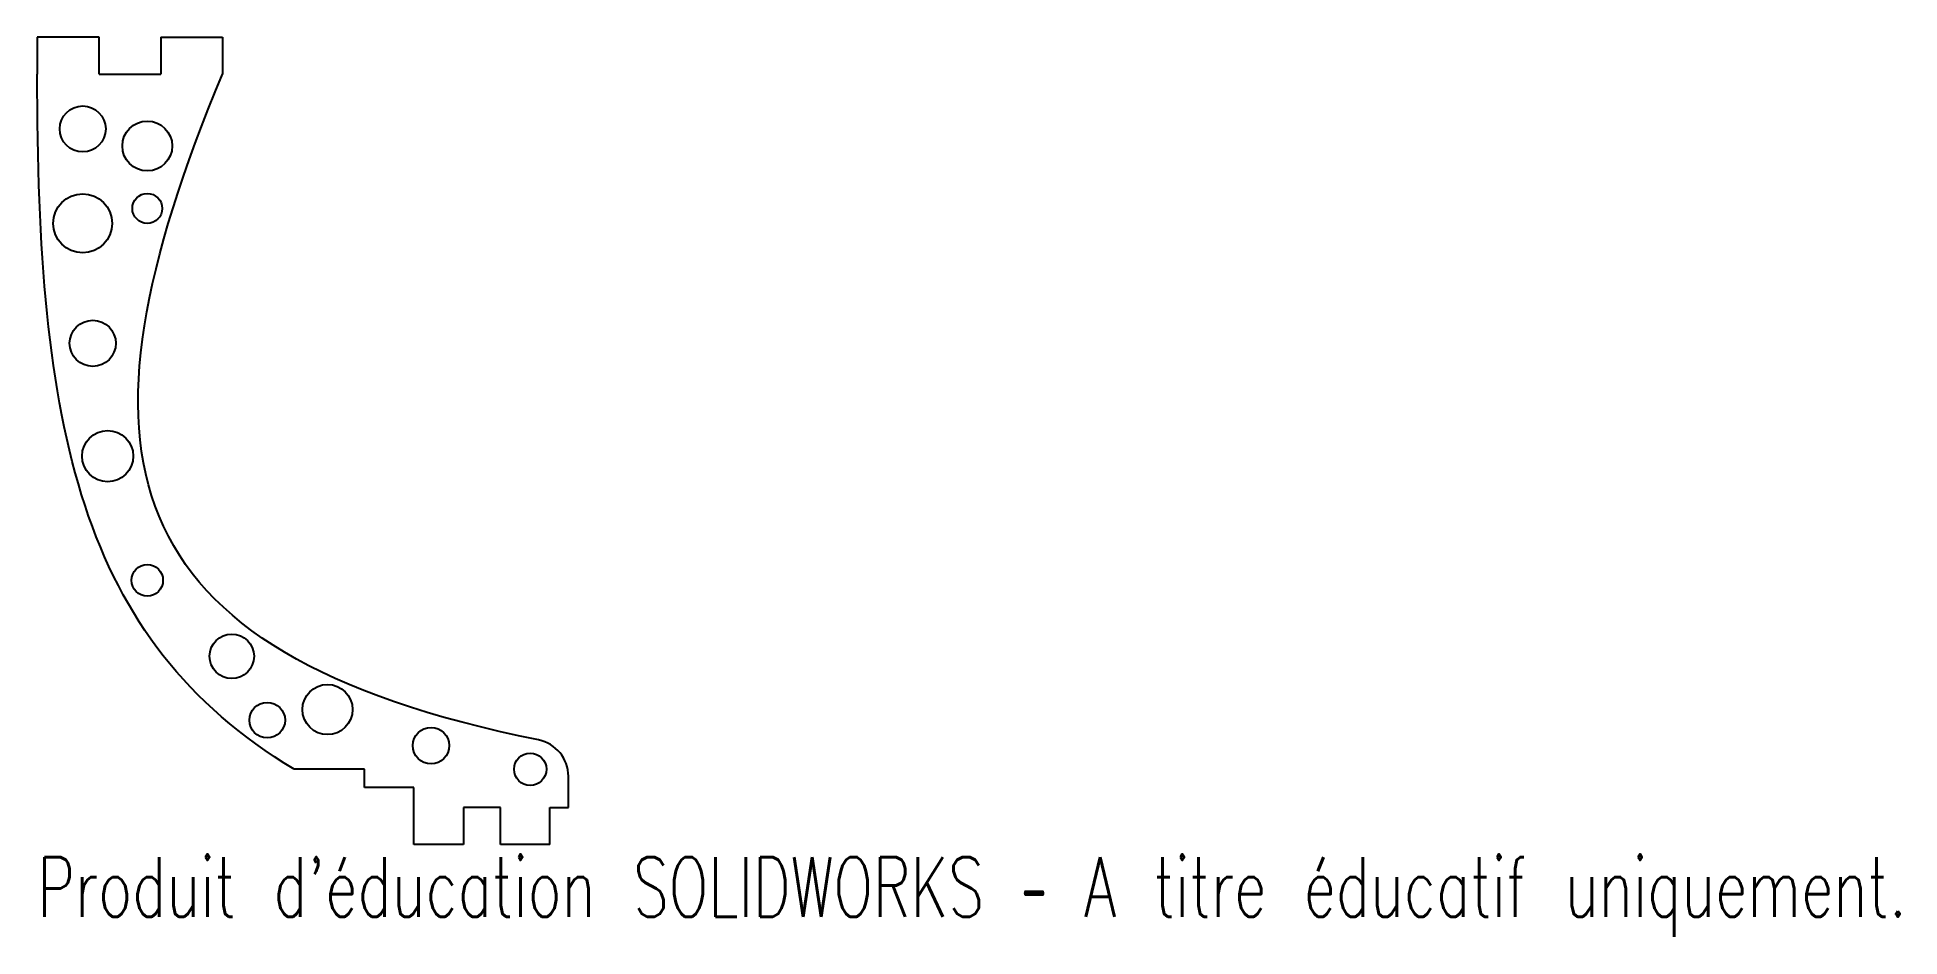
# Model space of a CAD drawing. Header units: millimetres. Extents: x -8 to 143, y -12 to 61.
import ezdxf

# ---------------------------------------------------------------- set-up
doc = ezdxf.new("R2010")
doc.units = ezdxf.units.MM
doc.styles.add('SLDTEXTSTYLE0', font='TXT', dxfattribs={"width": 0.7, "bigfont": 'bigfont'})

msp = doc.modelspace()

# ---------------------------------------------------------------- linework, layer by layer
at = {"color": 7, "linetype": 'Continuous', "lineweight": 25}
for p, q in [((-2.5, 60.73), (-7.5, 60.73)), ((-7.5, 60.73), (-7.5, 57.73)), ((-2.5, 57.73), (-2.5, 60.73)), ((2.5, 60.73), (7.5, 60.73)), ((2.5, 60.73), (2.5, 57.73)), ((7.5, 60.73), (7.5, 57.73)), ((-2.5, 57.73), (2.5, 57.73)), ((19, 1.5), (13.31, 1.5)), ((19, 0), (19, 1.5)), ((23, 0), (19, 0)), ((23, -4.6), (23, 0)), ((35.5, -1.6), (35.5, 0.92)), ((27, -1.6), (27, -4.6)), ((30, -1.6), (27, -1.6)), ((30, -4.6), (30, -1.6)), ((34, -4.6), (34, -1.6)), ((34, -1.6), (35.5, -1.6)), ((27, -4.6), (23, -4.6)), ((34, -4.6), (30, -4.6))]:
    msp.add_line(p, q, dxfattribs=at)
for centre, radius in [((-3.82, 53.31), 1.86), ((1.41, 51.93), 2.02), ((-3.82, 45.67), 2.39), ((1.41, 46.88), 1.21), ((-3.01, 35.96), 1.87), ((-1.8, 26.83), 2.07), ((1.41, 16.78), 1.27), ((8.25, 10.63), 1.8), ((16, 6.32), 2.03), ((11.12, 5.46), 1.44), ((24.38, 3.4), 1.47), ((32.41, 1.49), 1.31)]:
    msp.add_circle(centre, radius, dxfattribs=at)
msp.add_arc((32.5, 0.92), 3, 0, 78.5893, dxfattribs=at)
for points in [[(13.31, 1.5), (-4.12, 11.94), (-7.5, 29.21), (-7.5, 57.73)], [(33.09, 3.86), (-1.93, 10.93), (-5.28, 27.11), (7.5, 57.73)]]:
    msp.add_open_spline(points, degree=3, dxfattribs=at)

# ---------------------------------------------------------------- texts
at = {"color": 7, "linetype": 'Continuous', "insert": (-7.5, -5.62), "char_height": 4.8336, "attachment_point": 1, "style": 'SLDTEXTSTYLE0'}
msp.add_mtext("Produit d'éducation SOLIDWORKS – A titre éducatif uniquement.", dxfattribs=at)

doc.saveas('drawing.dxf')
